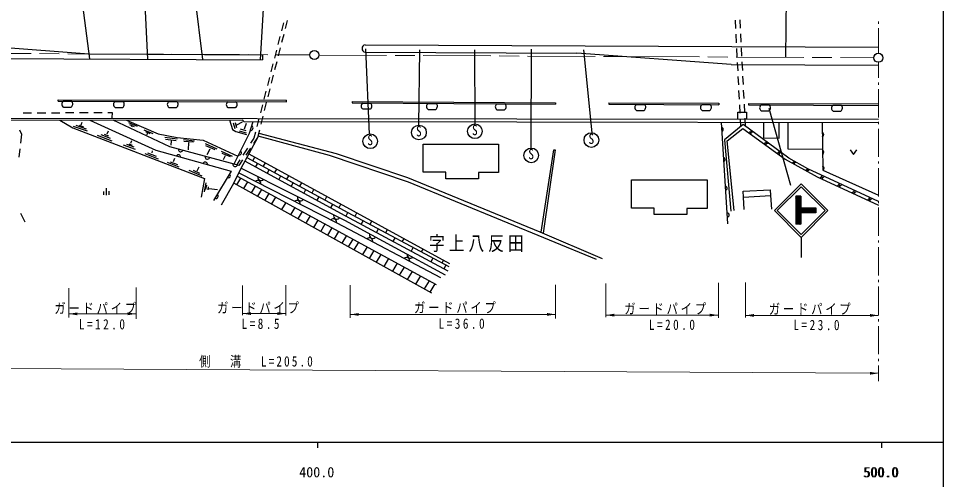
# Model space of a CAD drawing. Units: millimetres, scale not verified. Extents: x 40000 to 680000, y 20000 to 380000.
# Drawn here: x 414950 to 579000, y 198357 to 280088 of the extents above; entities that cross this region are included whole.
import ezdxf
from ezdxf.enums import TextEntityAlignment as Align

# ---------------------------------------------------------------- set-up
doc = ezdxf.new("R2010")
doc.units = ezdxf.units.MM
doc.header["$LTSCALE"] = 1000
doc.linetypes.add('CHAIN', pattern=[18.5, 12, -1.5, 3.5, -1.5])
for name, color, linetype, lineweight in [('M-BGD', 7, 'Continuous', 25), ('M-BGD-HTXT', 7, 'Continuous', 13), ('M-BMK', 2, 'CHAIN', 13), ('M-BMK-SRVR', 3, 'Continuous', 25), ('M-STR-HTXT', 7, 'Continuous', 13), ('M-STR-STRC', 7, 'Continuous', 25), ('M-STR-STRD', 7, 'Continuous', 25), ('M-TTL-BAND', 7, 'Continuous', 25)]:
    doc.layers.add(name, color=color, linetype=linetype, lineweight=lineweight)
doc.layers.add('M-BMK-HTXT', color=7, linetype='Continuous')
doc.styles.add('ＭＳ ゴシック', font='')
doc.styles.get('ＭＳ ゴシック').set_extended_font_data('MS Gothic')

msp = doc.modelspace()

# ---------------------------------------------------------------- hatches: boundary and pattern name
at = {"layer": 'M-STR-HTXT'}
for points in [[(425369, 227976), (423869, 227726), (425369, 227476)], [(434296, 227476), (435796, 227726), (434296, 227976)], [(456176, 228024), (454676, 227774), (456176, 227524)], [(460869, 227524), (462369, 227774), (460869, 228024)], [(475295, 227872), (473795, 227622), (475295, 227372)], [(508679, 227372), (510179, 227622), (508679, 227872)], [(520605, 227747), (519105, 227497), (520605, 227247)], [(537550, 227247), (539050, 227497), (537550, 227747)], [(545391, 227701), (543891, 227451), (545391, 227201)], [(565968, 227201), (567468, 227451), (565968, 227701)], [(565966, 216940), (567468, 217182), (565969, 217440)]]:
    msp.add_hatch(color=256, dxfattribs=at).paths.add_polyline_path(points)
at = {"layer": 'M-STR-STRC'}
h = msp.add_hatch(dxfattribs=at)
h.set_pattern_fill('USER', color=256, style=0, pattern_type=2)
h.set_pattern_definition([(45, (38109, 369755), (-70.7128, 70.7128), []), (135, (38109, 369755), (-70.71634, -70.71634), [])])
h.paths.add_polyline_path([(556375, 245631), (556375, 246531), (553682, 246531), (553682, 248564), (552782, 248564), (552782, 243599), (553682, 243599), (553682, 245631)])

# ---------------------------------------------------------------- linework, layer by layer
at = {"layer": 'M-BGD'}
for p, q in [((461939, 279329), (461567, 277876)), ((462286, 278291), (462655, 279745)), ((542187, 278288), (542112, 279786)), ((542879, 279880), (542953, 278382)), ((461670, 275868), (462039, 277322)), ((542310, 275791), (542236, 277289)), ((543003, 277383), (543077, 275885)), ((461318, 276907), (460946, 275454)), ((460698, 274485), (460325, 273032)), ((461054, 273445), (461424, 274899)), ((542434, 273294), (542360, 274792)), ((543127, 274886), (543201, 273388)), ((460439, 271022), (460808, 272476)), ((543251, 272390), (543325, 270891)), ((460077, 272064), (459704, 270611)), ((542558, 270797), (542484, 272295)), ((459456, 269642), (459083, 268189)), ((459823, 268599), (460193, 270053)), ((542682, 268300), (542608, 269798)), ((543375, 269893), (543449, 268394)), ((459208, 266176), (459577, 267630)), ((458835, 267220), (458462, 265767)), ((542806, 265803), (542731, 267301)), ((543499, 267396), (543573, 265898)), ((422012, 265409), (422013, 265659)), ((422012, 265409), (462460, 265338)), ((422013, 265659), (462461, 265588)), ((422924, 265404), (424344, 265404)), ((422924, 264358), (424292, 264358)), ((432071, 265383), (433491, 265383)), ((432071, 264336), (433439, 264336)), ((441616, 265374), (443036, 265374)), ((441616, 264328), (442984, 264328)), ((452084, 265343), (453504, 265343)), ((452084, 264296), (453452, 264296)), ((458214, 264799), (457842, 263346)), ((458592, 263753), (458961, 265207)), ((462460, 265338), (462461, 265588)), ((474113, 265372), (474112, 265122)), ((474112, 265122), (510186, 264902)), ((474113, 265372), (510188, 265152)), ((475991, 265097), (477411, 265097)), ((487603, 265028), (489023, 265028)), ((499801, 264968), (501221, 264968)), ((510188, 265152), (510186, 264902)), ((519664, 265126), (519663, 264876)), ((519663, 264876), (539134, 264802)), ((519664, 265126), (539134, 265052)), ((524546, 264853), (525966, 264853)), ((536193, 264814), (537613, 264814)), ((539134, 265052), (539134, 264802)), ((542930, 263306), (542855, 264804)), ((543622, 264899), (543697, 263401)), ((544389, 265032), (567468, 264944)), ((544389, 265032), (544389, 264782)), ((544389, 264782), (567467, 264694)), ((546671, 264756), (548091, 264756)), ((559431, 264703), (560851, 264703)), ((415782, 263368), (417282, 263374)), ((418282, 263377), (419782, 263382)), ((420782, 263386), (422282, 263391)), ((423282, 263395), (424782, 263400)), ((425782, 263404), (427282, 263409)), ((428282, 263412), (429782, 263418)), ((430782, 263421), (431554, 263424)), ((431554, 263424), (431518, 262474)), ((457976, 261330), (458346, 262784)), ((475991, 264050), (477359, 264050)), ((487603, 263982), (488971, 263982)), ((499801, 263921), (501169, 263921)), ((524546, 263807), (525914, 263807)), ((536193, 263768), (537561, 263768)), ((542529, 262259), (542529, 263490)), ((542529, 263490), (544060, 263490)), ((544060, 263490), (544060, 262265)), ((546671, 263709), (548039, 263709)), ((559431, 263657), (560799, 263657)), ((404028, 262430), (503358, 262298)), ((404335, 262029), (454666, 262113)), ((422302, 262059), (424581, 260682)), ((424673, 261030), (427131, 260172)), ((425143, 261175), (426928, 260514)), ((425688, 261198), (426505, 260902)), ((426088, 261238), (426267, 261737)), ((427621, 262068), (439283, 256746)), ((441814, 257314), (431747, 262075)), ((434123, 262079), (439700, 259638)), ((434450, 261677), (435980, 260993)), ((434647, 261300), (435464, 260941)), ((435062, 260940), (434981, 260801)), ((452349, 262109), (452878, 260407)), ((453027, 261592), (453294, 260613)), ((453352, 261662), (453636, 260763)), ((453671, 261262), (454679, 261743)), ((454930, 261813), (454666, 262113)), ((454930, 261813), (503358, 261748)), ((455015, 260537), (455410, 261529)), ((455895, 259734), (456592, 261810)), ((457593, 262377), (457221, 260924)), ((503358, 262298), (567468, 262219)), ((503358, 261748), (567467, 261669)), ((539575, 261703), (540699, 243689)), ((543494, 261287), (540152, 258552)), ((543048, 260922), (542979, 262307)), ((551592, 255352), (543494, 261287)), ((543746, 262402), (543813, 261053)), ((547087, 261694), (547063, 258936)), ((549827, 258888), (549827, 261691)), ((551406, 261689), (551406, 257005)), ((557455, 261681), (557572, 253188)), ((415112, 260360), (415481, 259578)), ((415481, 259578), (415288, 257990)), ((424581, 260682), (447922, 251744)), ((428919, 259429), (431490, 258419)), ((429528, 259538), (431206, 258854)), ((430129, 259596), (430931, 259263)), ((430655, 259638), (430897, 260197)), ((437178, 260378), (438790, 259723)), ((437451, 260042), (438256, 259711)), ((437793, 259764), (437700, 259474)), ((439700, 259638), (443062, 258997)), ((452878, 260407), (453467, 260047)), ((453150, 254202), (455895, 259734)), ((453467, 260047), (455402, 259518)), ((454082, 260190), (455317, 259824)), ((454273, 260514), (455294, 260247)), ((456972, 259955), (456699, 258889)), ((457379, 258980), (457730, 260361)), ((470097, 255810), (457440, 259218)), ((457581, 259775), (471260, 256137)), ((540614, 258382), (543429, 260601)), ((543429, 260601), (550933, 255139)), ((433522, 257701), (435650, 256915)), ((434099, 257785), (435400, 257319)), ((434489, 257875), (435115, 257632)), ((434878, 257959), (435045, 258446)), ((440930, 259041), (443117, 258765)), ((441046, 258707), (442941, 258473)), ((442023, 258381), (441973, 257630)), ((443062, 258997), (447708, 258514)), ((444242, 258620), (446155, 258411)), ((444290, 258356), (446009, 258203)), ((445118, 258091), (445042, 256811)), ((447708, 258514), (453875, 255664)), ((448068, 257945), (450111, 256964)), ((448138, 257585), (449741, 256883)), ((454430, 253580), (457379, 258980)), ((456699, 258889), (456108, 257969)), ((456690, 257946), (457379, 258980)), ((486727, 252830), (486727, 257835)), ((486729, 257835), (500106, 257835)), ((500106, 257835), (500106, 252767)), ((540152, 258552), (541306, 245921)), ((541854, 246022), (540614, 258382)), ((547063, 258936), (549827, 258888)), ((415167, 256997), (414985, 255508)), ((437349, 256177), (439735, 255238)), ((437850, 256281), (439374, 255690)), ((438643, 256267), (438741, 256608)), ((439283, 256746), (452638, 253048)), ((454058, 254001), (441814, 257314)), ((448879, 256943), (448328, 255922)), ((450913, 256563), (452866, 255691)), ((451023, 256202), (452505, 255651)), ((455568, 257128), (454757, 255866)), ((455303, 255867), (456135, 257114)), ((469924, 248369), (455879, 256052)), ((471260, 256137), (483959, 251920)), ((507652, 242178), (509902, 256821)), ((510142, 256809), (508020, 242019)), ((509902, 256821), (510142, 256809)), ((551406, 257005), (557520, 256943)), ((562454, 256788), (563055, 255995)), ((563055, 255995), (563608, 256800)), ((441329, 254624), (443399, 253777)), ((441845, 254699), (443149, 254206)), ((442465, 254716), (442657, 255325)), ((451584, 255761), (451223, 255060)), ((454216, 255024), (453626, 254105)), ((454058, 254001), (454748, 255035)), ((472870, 245084), (455089, 254787)), ((455448, 255443), (473385, 245722)), ((456497, 254875), (456881, 255504)), ((457009, 253740), (457359, 254337)), ((458411, 253926), (458767, 254472)), ((484094, 251080), (470097, 255810)), ((550933, 255139), (556569, 252002)), ((554953, 253462), (551592, 255352)), ((445155, 253186), (447478, 252215)), ((445928, 253182), (447029, 252694)), ((446609, 253070), (446990, 253805)), ((452638, 253048), (449557, 247820)), ((453160, 250886), (454430, 253580)), ((454029, 252729), (471433, 243881)), ((454430, 253580), (472751, 244344)), ((459053, 252624), (459396, 253253)), ((460395, 252762), (460791, 253365)), ((490737, 252830), (486727, 252830)), ((490737, 251685), (490737, 252830)), ((500106, 252767), (496508, 252767)), ((496508, 252767), (496508, 251685)), ((567468, 247618), (554953, 253462)), ((557572, 253188), (567468, 248767)), ((447922, 251744), (447317, 248423)), ((453680, 250598), (454399, 251789)), ((453751, 252141), (489037, 232956)), ((454910, 249929), (455629, 251120)), ((461107, 251503), (461448, 252191)), ((462544, 251597), (462902, 252211)), ((483959, 251920), (507425, 242276)), ((517448, 237340), (484094, 251080)), ((496508, 251685), (490737, 251685)), ((523686, 246456), (523686, 251461)), ((523687, 251461), (537064, 251461)), ((537064, 251461), (537064, 246393)), ((556569, 252002), (567468, 246971)), ((430053, 249430), (430053, 248799)), ((430494, 249991), (430494, 248789)), ((430995, 249471), (430995, 248819)), ((448148, 250960), (447867, 249387)), ((448198, 249758), (448378, 250559)), ((448579, 250229), (448528, 249728)), ((448709, 249958), (450271, 249758)), ((450958, 247065), (453160, 250886)), ((488271, 231415), (453160, 250886)), ((456260, 249195), (456978, 250386)), ((457370, 248592), (458088, 249783)), ((463332, 250289), (463680, 250982)), ((464864, 250340), (465205, 250951)), ((465546, 249080), (465885, 249787)), ((467027, 249168), (467316, 249796)), ((543467, 249468), (548263, 249721)), ((543524, 248434), (543467, 249468)), ((548263, 249721), (548334, 248712)), ((458717, 247860), (459435, 249051)), ((459891, 247221), (460610, 248412)), ((467924, 247854), (468280, 248489)), ((469345, 247911), (469651, 248519)), ((491454, 236597), (469924, 248369)), ((543524, 248434), (548334, 248712)), ((543647, 246199), (543524, 248434)), ((548334, 248712), (548503, 246295)), ((461674, 246251), (462393, 247442)), ((463286, 245375), (464005, 246566)), ((470303, 246485), (470671, 247132)), ((471812, 246574), (472117, 247170)), ((527696, 246456), (523686, 246456)), ((527696, 245311), (527696, 246456)), ((537064, 246393), (533466, 246393)), ((533466, 246393), (533466, 245311)), ((415305, 245556), (416088, 244037)), ((464586, 244668), (465304, 245859)), ((466013, 243892), (466732, 245083)), ((491139, 235319), (472870, 245084)), ((473004, 245012), (473385, 245722)), ((473385, 245722), (491264, 236095)), ((474668, 245031), (474971, 245610)), ((533466, 245311), (527696, 245311)), ((467317, 243035), (468103, 244338)), ((468545, 242354), (469337, 243667)), ((469804, 241656), (470603, 242979)), ((471433, 243881), (489805, 234181)), ((472751, 244344), (490607, 234655)), ((475721, 243560), (476112, 244253)), ((477325, 243600), (477640, 244150)), ((470966, 241012), (471770, 242344)), ((472350, 240244), (473161, 241588)), ((478416, 242119), (478778, 242772)), ((480074, 242120), (480368, 242659)), ((481425, 240584), (481738, 241155)), ((507425, 242276), (518467, 237515)), ((473489, 239612), (474306, 240965)), ((474484, 239061), (475305, 240422)), ((475997, 238222), (476826, 239595)), ((483022, 240533), (483360, 241023)), ((477185, 237563), (478020, 238946)), ((478453, 236860), (479294, 238253)), ((484649, 238884), (484955, 239492)), ((486418, 238704), (486742, 239173)), ((479787, 236120), (480634, 237525)), ((481317, 235271), (482172, 236688)), ((488124, 236930), (488444, 237613)), ((490110, 236716), (490297, 237230)), ((490421, 235703), (490752, 236371)), ((482536, 234595), (483397, 236022)), ((483948, 233812), (484816, 235251)), ((485425, 232994), (486300, 234444)), ((486964, 232140), (487847, 233603)), ((487976, 231579), (488864, 233050))]:
    msp.add_line(p, q, dxfattribs=at)
for centre, radius, start, end in [((423258, 264881), 621, 122.59472, 237.40528), ((423894, 264902), 674, 306.14011, 48.17035), ((432406, 264860), 621, 122.59472, 237.40528), ((433042, 264881), 674, 306.14011, 48.17035), ((441951, 264851), 621, 122.59472, 237.40528), ((442586, 264872), 674, 306.14011, 48.17035), ((452419, 264819), 621, 122.59472, 237.40528), ((453055, 264840), 674, 306.14011, 48.17035), ((476325, 264573), 621, 122.59472, 237.40528), ((476961, 264594), 674, 306.14011, 48.17035), ((487938, 264505), 621, 122.59472, 237.40528), ((488574, 264526), 674, 306.14011, 48.17035), ((500135, 264445), 621, 122.59472, 237.40528), ((500771, 264466), 674, 306.14011, 48.17035), ((524880, 264330), 621, 122.59472, 237.40528), ((525516, 264351), 674, 306.14011, 48.17035), ((536527, 264291), 621, 122.59472, 237.40528), ((537163, 264312), 674, 306.14011, 48.17035), ((547006, 264232), 621, 122.59472, 237.40528), ((547642, 264254), 674, 306.14011, 48.17035), ((559765, 264180), 621, 122.59472, 237.40528), ((560401, 264201), 674, 306.14011, 48.17035), ((456141, 260664), 414, 260.05523, 62.81634), ((539582, 260414), 368, 285.0761, 82.06491), ((544667, 259685), 230, 326.99465, 140.90309), ((545068, 260231), 262, 161.15429, 306.36635), ((557414, 259511), 358, 282.21356, 79.36503), ((547354, 257784), 230, 326.99465, 140.90309), ((547726, 258220), 262, 161.15429, 306.36635), ((443318, 255533), 394, 358.0965, 150.94417), ((443713, 256853), 395, 172.2864, 337.432), ((454063, 256311), 427, 267.19356, 39.99288), ((549711, 256081), 230, 326.99465, 140.90309), ((550030, 256515), 262, 161.15429, 306.36635), ((557473, 256379), 326, 280.4452, 81.13339), ((448062, 254178), 449, 1.67352, 147.36716), ((448451, 255585), 428, 173.59096, 336.12743), ((453378, 254261), 415, 175.06776, 326.58786), ((539913, 255096), 353, 285.72612, 81.41489), ((552379, 254343), 235, 333.22432, 152.81318), ((552675, 254802), 254, 162.33852, 318.96933), ((554741, 253019), 235, 333.22432, 152.81318), ((555037, 253479), 254, 162.33852, 318.96933), ((557467, 253531), 359, 287.008, 74.57059), ((452185, 252166), 339, 239.27965, 59.9135), ((457349, 250818), 571, 353.42809, 132.67426), ((457971, 251923), 574, 168.03945, 314.99131), ((557312, 251717), 235, 333.22432, 152.81318), ((557607, 252176), 254, 162.33852, 318.96933), ((540247, 250007), 378, 282.40415, 84.73686), ((560402, 250299), 235, 333.22432, 152.81318), ((560697, 250758), 254, 162.33852, 318.96933), ((563318, 249522), 254, 162.33852, 318.96933), ((449979, 248593), 408, 243.53913, 55.43034), ((464342, 247263), 571, 353.42809, 132.67426), ((464981, 248343), 574, 168.03945, 314.99131), ((563022, 249062), 235, 333.22432, 152.81318), ((565785, 247835), 235, 333.22432, 152.81318), ((566080, 248294), 254, 162.33852, 318.96933), ((470784, 243988), 571, 353.42809, 132.67426), ((471411, 245099), 574, 168.03945, 314.99131), ((540646, 245249), 363, 266.55036, 100.59065), ((477198, 240621), 571, 353.42809, 132.67426), ((477789, 241674), 574, 168.03945, 314.99131), ((484461, 238176), 574, 168.03945, 314.99131), ((483759, 237156), 571, 353.42809, 132.67426)]:
    msp.add_arc(centre, radius, start, end, dxfattribs=at)
at = {"layer": 'M-BGD-HTXT'}
for p, q in [((567468, 279563), (567468, 279163)), ((567468, 278363), (567468, 273920)), ((567468, 272320), (567468, 269554)), ((567468, 268754), (567468, 268354)), ((567468, 267554), (567468, 262554)), ((567468, 261754), (567468, 261354)), ((567468, 260554), (567468, 255554)), ((567468, 254754), (567468, 254354)), ((567468, 253554), (567468, 248554)), ((567468, 247754), (567468, 247354)), ((567468, 246554), (567468, 241554)), ((567468, 240754), (567468, 240354)), ((567468, 239554), (567468, 234554)), ((567468, 233754), (567468, 233354)), ((567468, 232554), (567468, 227554)), ((567468, 226754), (567468, 226354)), ((567468, 225554), (567468, 220554)), ((567468, 219754), (567468, 219354)), ((567468, 218554), (567468, 215787))]:
    msp.add_line(p, q, dxfattribs=at)
at = {"layer": 'M-BMK'}
for p, q in [((368172, 274132), (466625, 273624)), ((468225, 273616), (566658, 273124))]:
    msp.add_line(p, q, dxfattribs=at)
at = {"layer": 'M-BMK-SRVR'}
msp.add_line((551060, 273202), (551423, 308365), dxfattribs=at)
for centre in [(467425, 273620), (567458, 273120)]:
    msp.add_circle(centre, 800, dxfattribs=at)
at = {"layer": 'M-STR-HTXT'}
for p, q in [((519105, 233118), (519105, 227123)), ((539084, 227046), (539084, 233230)), ((543891, 233307), (543891, 227105)), ((423869, 232258), (423869, 227065)), ((435796, 232420), (435796, 226843)), ((454676, 232766), (454676, 227499)), ((462383, 227430), (462383, 232836)), ((473795, 232782), (473795, 226999)), ((510199, 226912), (510199, 232887)), ((423869, 227726), (435796, 227726)), ((454676, 227774), (462369, 227774)), ((473795, 227622), (510179, 227622)), ((519105, 227497), (539050, 227497)), ((543891, 227451), (567468, 227451)), ((369553, 218250), (567468, 217182))]:
    msp.add_line(p, q, dxfattribs=at)
at = {"layer": 'M-STR-STRC'}
for p, q in [((459192, 296324), (457825, 272788)), ((424777, 294101), (427545, 272944)), ((436912, 291227), (437838, 272891)), ((445268, 291328), (447575, 272841)), ((476512, 274721), (477153, 259603)), ((485965, 261181), (486154, 274507)), ((495830, 274557), (495895, 261399)), ((505878, 257122), (505905, 274631)), ((515178, 274542), (516626, 259834)), ((551940, 250473), (548062, 264111)), ((549027, 246025), (553765, 250763)), ((549522, 246025), (553765, 250268)), ((553765, 250763), (558502, 246025)), ((553765, 250268), (558007, 246025)), ((552782, 248564), (552782, 243599)), ((553682, 248564), (552782, 248564)), ((553682, 248564), (553682, 246531)), ((553682, 246531), (556375, 246531)), ((556375, 246531), (556375, 245631)), ((549027, 246025), (553765, 241288)), ((549522, 246025), (553765, 241783)), ((556375, 245631), (553682, 245631)), ((553682, 245631), (553682, 243599)), ((553765, 241783), (558007, 246025)), ((553765, 241288), (558502, 246025)), ((553682, 243599), (552782, 243599)), ((553765, 241288), (553765, 237732))]:
    msp.add_line(p, q, dxfattribs=at)
for centre in [(485965, 259881), (495895, 260099), (477325, 258314), (516558, 258536), (505878, 255822)]:
    msp.add_circle(centre, 1300, dxfattribs=at)
at = {"layer": 'M-STR-STRD'}
for p, q in [((402388, 275733), (427430, 273826)), ((212709, 274045), (458213, 272786)), ((476426, 275434), (567468, 274979)), ((476426, 274120), (513994, 273932)), ((427430, 273826), (458213, 273668)), ((458213, 273668), (458213, 272786)), ((541344, 271959), (513994, 273932)), ((541344, 271959), (567468, 271828))]:
    msp.add_line(p, q, dxfattribs=at)
msp.add_arc((476554, 274777), 669, 100.97997, 259.02003, dxfattribs=at)
at = {"layer": 'M-TTL-BAND'}
for p, q in [((579000, 20000), (579000, 370000)), ((40000, 205000), (579000, 205000)), ((468000, 205000), (468000, 204000)), ((568000, 205000), (568000, 204000))]:
    msp.add_line(p, q, dxfattribs=at)

# ---------------------------------------------------------------- texts
at = {"layer": 'M-BMK-HTXT', "insert": (496504, 238665), "char_height": 2566, "attachment_point": 8, "style": 'ＭＳ ゴシック'}
msp.add_mtext('\\T1.25;\\W0.8;字上八反田', dxfattribs=at)
at = {"layer": 'M-STR-HTXT', "char_height": 1833, "attachment_point": 8, "style": 'ＭＳ ゴシック'}
for s, insert in [('\\T1.25;\\W0.8;ガードパイプ', (428804, 227686)), ('\\T1.25;\\W0.8;ガードパイプ', (457678, 227783)), ('\\T1.25;\\W0.8;ガードパイプ', (492593, 227803)), ('\\T1.25;\\W0.8;ガードパイプ', (529888, 227608)), ('\\T1.25;\\W0.8;ガードパイプ', (555530, 227560)), ('\\T1.44;\\W0.8;\u3000\\~L=12.0', (427804, 224936)), ('\\T1.44;\\W0.8;\u3000\\~L=8.5', (455928, 225033)), ('\\T1.44;\\W0.8;\\~\u3000L=36.0', (491593, 225053)), ('\\T1.44;\\W0.8;\u3000\\~L=20.0', (528888, 224858)), ('\\T1.44;\\W0.8;\u3000\\~L=23.0', (554530, 224810)), ('\\T1.37;\\W0.8;側\u3000溝\u3000L=205.0', (457249, 218185))]:
    msp.add_mtext(s, dxfattribs=dict(at, insert=insert))
at = {"layer": 'M-STR-STRC', "style": 'ＭＳ ゴシック', "width": 0.8}
for p in [(485450, 258638), (495380, 258856), (476811, 257072), (516044, 257293), (505363, 254580)]:
    msp.add_text('S', height=1833, dxfattribs=at).set_placement(p, align=Align.BOTTOM_LEFT)
at = {"layer": 'M-TTL-BAND', "style": 'ＭＳ ゴシック'}
for s, p in [('400.0', (467844, 198195)), ('500.0', (567844, 198195)), ('500.0', (568000, 198195))]:
    msp.add_text(s, height=1833, dxfattribs=at).set_placement(p, align=Align.BOTTOM_CENTER)

doc.saveas('drawing.dxf')
